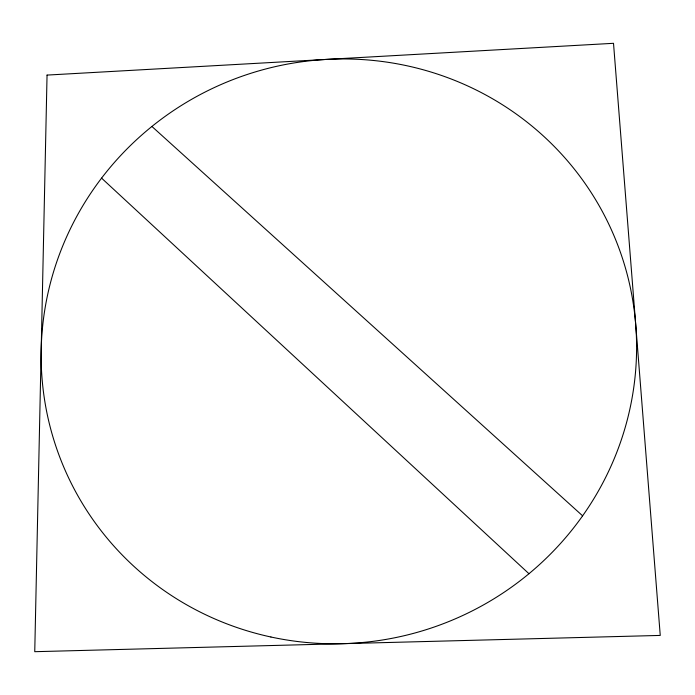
<?xml version="1.0" encoding="UTF-8"?>
<svg xmlns="http://www.w3.org/2000/svg" width="695" height="695" viewBox="0 0 695 695"><rect width="100%" height="100%" fill="white"/><g stroke="black" fill="none" stroke-linecap="round" stroke-linejoin="round"><path stroke-width="1.04" d="M151.91 126.455L582.619 515.838M101.574 178.129L528.965 573.722M47.051 75.086L34.75 651.693L660.25 635.421L613.511 43.307L47.051 75.086M270.92 637.002A298.468 291.665 -19.3 0 0 623.884 262.806A298.468 291.665 -19.3 0 0 121.807 154.307A298.468 291.665 -19.3 0 0 270.92 637.002"/></g></svg>
